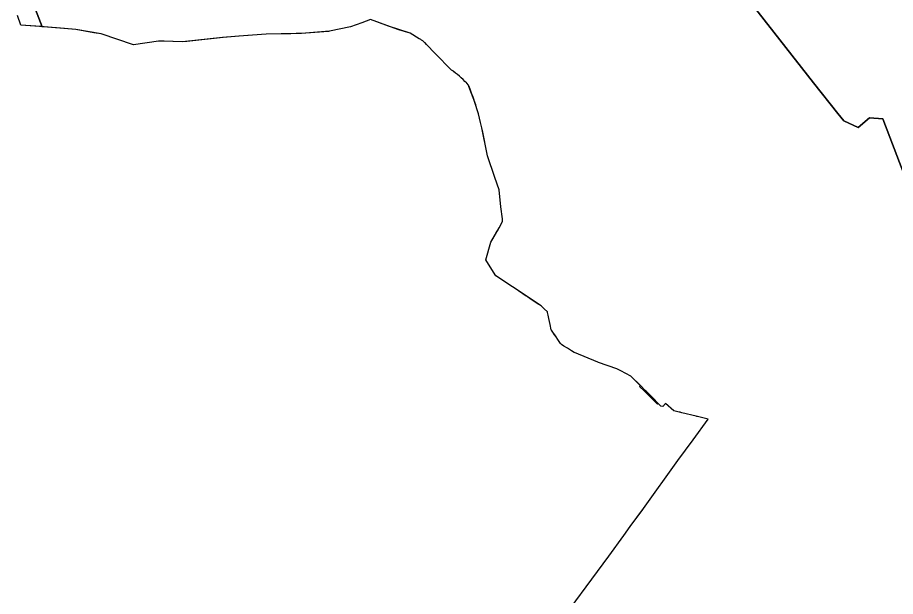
# Model space of a CAD drawing. Header units: inches. Extents: x 11258954 to 11313122, y 3645444 to 3695200.
# Drawn here: x 11259774 to 11269722, y 3675004 to 3681567 of the extents above; entities that cross this region are included whole.
import ezdxf

# ---------------------------------------------------------------- set-up
doc = ezdxf.new("R2010")
doc.units = ezdxf.units.IN
doc.header["$MEASUREMENT"] = 0
doc.layers.add('AnnexationHistory', color=183, linetype='Continuous')
doc.layers.add('ZipCode', color=108, linetype='Continuous')

msp = doc.modelspace()

# ---------------------------------------------------------------- linework, layer by layer
at = {"layer": 'AnnexationHistory'}
msp.add_polyline3d([(11265844.875, 3674608, 0), (11266474.469, 3675462.1875, 0), (11266644.5165, 3675696.212, 0), (11266716.844, 3675795.75, 0), (11266866.2815, 3676000, 0), (11267257.4375, 3676543.75, 0), (11267429.5315, 3676780.4375, 0), (11267598.875, 3677012.8125, 0), (11267480.625, 3677043, 0), (11267464.094, 3677047.0625, 0), (11267301.469, 3677087.0625, 0), (11267255.9375, 3677098.3125, 0), (11267210.625, 3677109.4375, 0), (11267117.969, 3677191.25, 0), (11267085.8125, 3677157.25, 0), (11267064.0315, 3677160.9375, 0), (11267041, 3677184.5625, 0), (11266967.4065, 3677258.625, 0), (11266895.7815, 3677330.6875, 0), (11266886.4375, 3677340.125, 0), (11266836.094, 3677391.125, 0), (11266725.1565, 3677503.5, 0), (11266611.5625, 3677562.5, 0), (11266566.1565, 3677584.5625, 0), (11266356.1875, 3677657.625, 0), (11266349.5, 3677659.9375, 0), (11266084.6875, 3677768.4375, 0), (11266049.75, 3677790, 0), (11266004.0625, 3677818.3125, 0), (11265963.4065, 3677843.4375, 0), (11265936.6565, 3677859.75, 0), (11265926.9375, 3677873.875, 0), (11265897.094, 3677917.1875, 0), (11265877.0625, 3677946.25, 0), (11265860.5625, 3677970.1875, 0), (11265838.9065, 3678001.6875, 0), (11265824.6875, 3678022.3125, 0), (11265821.4375, 3678026.75, 0), (11265809.1875, 3678087.5625, 0), (11265795.7815, 3678154, 0), (11265787.625, 3678194.375, 0), (11265779.969, 3678221.9375, 0), (11265777.6875, 3678230.125, 0), (11265742.0625, 3678264.625, 0), (11265707.375, 3678297.75, 0), (11265663.0315, 3678327.375, 0), (11265618.6875, 3678357, 0), (11265579.3125, 3678383.3125, 0), (11265551.0315, 3678402.1875, 0), (11265548.7815, 3678403.6875, 0), (11265538.5, 3678410.5625, 0), (11265412.4065, 3678494.8125, 0), (11265382.344, 3678514.9375, 0), (11265194.5625, 3678640.625, 0), (11265080.5625, 3678822.25, 0), (11265138.344, 3679020.875, 0), (11265230.25, 3679185.0625, 0), (11265268.969, 3679254.125, 0), (11265268.375, 3679287.125, 0), (11265252.1565, 3679422.9375, 0), (11265232.1565, 3679612.5625, 0), (11265184.375, 3679754.5625, 0), (11265099.469, 3680000.625, 0), (11265035.625, 3680315.3125, 0), (11265020.125, 3680378.25, 0), (11265008.5, 3680426.5, 0), (11264995.9375, 3680474.5, 0), (11264982.469, 3680522.25, 0), (11264968.094, 3680569.75, 0), (11264952.844, 3680616.9375, 0), (11264944.1875, 3680642.0625, 0), (11264936.6875, 3680663.875, 0), (11264927.0625, 3680690.1875, 0), (11264919.6565, 3680710.5, 0), (11264901.719, 3680756.75, 0), (11264890.3125, 3680784.6875, 0), (11264882.9375, 3680802.4375, 0), (11264863.594, 3680823.1875, 0), (11264860.9375, 3680825.9375, 0), (11264843.7815, 3680843.5, 0), (11264823.5315, 3680863.375, 0), (11264802.844, 3680882.8125, 0), (11264781.719, 3680901.75, 0), (11264760.1875, 3680920.25, 0), (11264738.25, 3680938.25, 0), (11264715.9065, 3680955.75, 0), (11264712.719, 3680958.125, 0), (11264692.9065, 3680972.6875, 0), (11264507.969, 3681161.6875, 0), (11264408.3125, 3681263.5625, 0), (11264392.5, 3681279.6875, 0), (11264386.0315, 3681286.0625, 0), (11264379.3125, 3681292, 0), (11264372.375, 3681297.625, 0), (11264365.219, 3681303, 0), (11264357.875, 3681308.125, 0), (11264350.344, 3681312.9375, 0), (11264342.625, 3681317.4375, 0), (11264334.75, 3681321.625, 0), (11264326.6875, 3681325.25, 0), (11264224.2815, 3681389.6875, 0), (11264094.375, 3681429.8125, 0), (11264000, 3681461.9375, 0), (11263773.1875, 3681544.0625, 0), (11263675.094, 3681508.125, 0), (11263547.094, 3681461.25, 0), (11263309.844, 3681411.625, 0), (11262992.5315, 3681385.8125, 0), (11262929.9065, 3681385.8125, 0), (11262591.219, 3681379.625, 0), (11262285.25, 3681356.125, 0), (11262283.719, 3681356, 0), (11262104.469, 3681341.8125, 0), (11261691.094, 3681296.9375, 0), (11261638.125, 3681291.1875, 0), (11261436.594, 3681298, 0), (11261371.4375, 3681300.1875, 0), (11261088.1565, 3681257.375, 0), (11260720.6405, 3681381.8125, 0), (11260433.75, 3681431.625, 0), (11260069.6565, 3681461.6875, 0), (11260037, 3681464.375, 0), (11259812.953, 3681482.875, 0), (11259774.1875, 3681592.25, 0)], dxfattribs=at)
at = {"layer": 'ZipCode'}
for points in [[(11268099.5465, 3681716.62, 0), (11268794.2925, 3680825.679, 0), (11269068.841, 3680479.0675, 0), (11269135.6305, 3680394.747, 0), (11269297.9575, 3680320.7675, 0), (11269426.5, 3680432.1875, 0), (11269577.4805, 3680418.6615, 0), (11270291.389, 3678548.6135, 0)], [(11270291.389, 3678548.6135, 0), (11269577.4805, 3680418.6615, 0), (11269426.5, 3680432.1875, 0), (11269297.9575, 3680320.7675, 0), (11269135.6305, 3680394.747, 0), (11269068.841, 3680479.0675, 0), (11268794.2925, 3680825.679, 0), (11268099.5465, 3681716.62, 0)], [(11259977.4725, 3681660.5895, 0), (11260053.328, 3681463.032, 0), (11260037, 3681464.375, 0), (11260021.2165, 3681465.6785, 0), (11259812.953, 3681482.875, 0), (11259774.1875, 3681592.25, 0)], [(11265844.875, 3674608, 0), (11266474.469, 3675462.1875, 0), (11266644.517, 3675696.2115, 0), (11266716.844, 3675795.75, 0), (11266852.109, 3675980.629, 0), (11266866.2815, 3676000, 0), (11267257.4375, 3676543.75, 0), (11267429.5315, 3676780.4375, 0), (11267598.875, 3677012.8125, 0), (11267480.625, 3677043, 0), (11267472.3595, 3677045.0315, 0), (11267464.094, 3677047.0625, 0), (11267301.469, 3677087.0625, 0), (11267281.124, 3677092.0895, 0), (11267255.9375, 3677098.3125, 0), (11267210.625, 3677109.4375, 0), (11267117.969, 3677191.25, 0), (11267085.8125, 3677157.25, 0), (11267064.0315, 3677160.9375, 0), (11267041, 3677184.5625, 0), (11267040.1515, 3677185.4165, 0), (11267033.781, 3677191.828, 0), (11267025.574, 3677184.3235, 0), (11266954.7095, 3677254.2865, 0), (11266954.4125, 3677254.58, 0), (11266870.3275, 3677337.5955, 0), (11266824.817, 3677382.527, 0), (11266831.095, 3677396.1885, 0), (11266725.1565, 3677503.5, 0), (11266611.5625, 3677562.5, 0), (11266566.1565, 3677584.5625, 0), (11266356.1875, 3677657.625, 0), (11266349.5, 3677659.9375, 0), (11266084.6875, 3677768.4375, 0), (11266082.0475, 3677770.0665, 0), (11266049.75, 3677790, 0), (11266004.0625, 3677818.3125, 0), (11265963.4065, 3677843.4375, 0), (11265936.6565, 3677859.75, 0), (11265926.9375, 3677873.875, 0), (11265897.094, 3677917.1875, 0), (11265877.0625, 3677946.25, 0), (11265859.8445, 3677971.232, 0), (11265838.9065, 3678001.6875, 0), (11265824.6875, 3678022.3125, 0), (11265821.4375, 3678026.75, 0), (11265809.1875, 3678087.5625, 0), (11265795.7815, 3678154, 0), (11265787.625, 3678194.375, 0), (11265779.969, 3678221.9375, 0), (11265777.6875, 3678230.125, 0), (11265742.0625, 3678264.625, 0), (11265707.375, 3678297.75, 0), (11265562.9295, 3678394.2605, 0), (11265537.909, 3678410.9575, 0), (11265412.4065, 3678494.8125, 0), (11265382.344, 3678514.9375, 0), (11265194.5625, 3678640.625, 0), (11265112.049, 3678772.086, 0), (11265080.5625, 3678822.25, 0), (11265138.344, 3679020.875, 0), (11265160.477, 3679060.4155, 0), (11265189.073, 3679111.501, 0), (11265198.9125, 3679129.0795, 0), (11265210.95, 3679150.5835, 0), (11265230.25, 3679185.0625, 0), (11265268.969, 3679254.125, 0), (11265268.375, 3679287.125, 0), (11265252.1565, 3679422.9375, 0), (11265232.1565, 3679612.5625, 0), (11265184.375, 3679754.5625, 0), (11265099.6845, 3680000, 0), (11265099.469, 3680000.625, 0), (11265041.443, 3680286.6355, 0), (11265035.625, 3680315.3125, 0), (11265020.125, 3680378.25, 0), (11265008.5, 3680426.5, 0), (11264995.9375, 3680474.5, 0), (11264982.469, 3680522.25, 0), (11264968.094, 3680569.75, 0), (11264965.627, 3680577.3835, 0), (11264889.079, 3680787.6565, 0), (11264882.9375, 3680802.4375, 0), (11264863.594, 3680823.1875, 0), (11264860.9375, 3680825.9375, 0), (11264843.7815, 3680843.5, 0), (11264823.5315, 3680863.375, 0), (11264802.844, 3680882.8125, 0), (11264781.719, 3680901.75, 0), (11264760.1875, 3680920.25, 0), (11264738.25, 3680938.25, 0), (11264725.3355, 3680948.304, 0), (11264715.9065, 3680955.75, 0), (11264712.719, 3680958.125, 0), (11264692.9065, 3680972.6875, 0), (11264507.969, 3681161.6875, 0), (11264408.3125, 3681263.5625, 0), (11264392.5, 3681279.6875, 0), (11264386.0315, 3681286.0625, 0), (11264379.3125, 3681292, 0), (11264372.375, 3681297.625, 0), (11264365.219, 3681303, 0), (11264357.875, 3681308.125, 0), (11264350.344, 3681312.9375, 0), (11264342.625, 3681317.4375, 0), (11264334.75, 3681321.625, 0), (11264326.6875, 3681325.25, 0), (11264224.2815, 3681389.6875, 0), (11263976.8285, 3681470.3275, 0), (11263773.1875, 3681544.0625, 0), (11263675.094, 3681508.125, 0), (11263547.094, 3681461.25, 0), (11263309.844, 3681411.625, 0), (11263298.072, 3681410.6675, 0), (11262992.5315, 3681385.8125, 0), (11262929.9065, 3681385.8125, 0), (11262870.956, 3681384.7355, 0), (11262592.6035, 3681379.03, 0), (11262282.183, 3681355.8335, 0), (11262096.3075, 3681340.8615, 0), (11261675.843, 3681295.282, 0), (11261638.125, 3681291.1875, 0), (11261429.256, 3681298.246, 0), (11261371.4375, 3681300.1875, 0), (11261088.1565, 3681257.375, 0), (11261076.935, 3681261.1745, 0), (11260720.6405, 3681381.8125, 0), (11260638.724, 3681396.0355, 0), (11260433.75, 3681431.625, 0), (11260307.429, 3681442.055, 0), (11260077.2825, 3681461.058, 0), (11260053.328, 3681463.032, 0), (11259977.4725, 3681660.5895, 0)]]:
    msp.add_polyline3d(points, dxfattribs=at)

doc.saveas('drawing.dxf')
